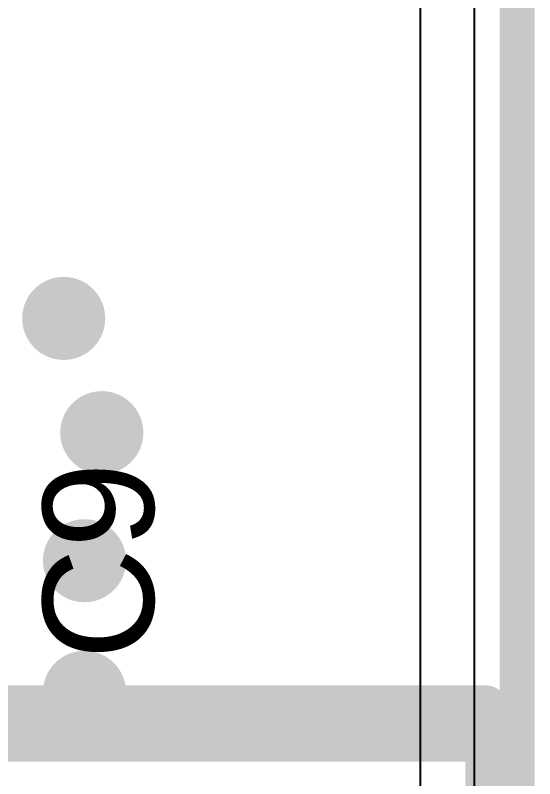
# Model space of a CAD drawing. Header units: millimetres. Extents: x -0.02 to 2.02, y -0.29 to 0.8.
# Drawn here: x 1.876 to 2.0237, y 0.3182 to 0.5353 of the extents above; entities that cross this region are included whole.
import ezdxf

# ---------------------------------------------------------------- set-up
doc = ezdxf.new("R2010")
doc.units = ezdxf.units.MM
doc.header["$MEASUREMENT"] = 0
for name, color, linetype in [('BottomLayer', 5, 'Continuous'), ('DrillGuide', 244, 'Continuous'), ('KeepOutLayer', 6, 'Continuous'), ('Mechanical3', 76, 'Continuous'), ('Mechanical5', 56, 'Continuous'), ('TopLayer', 1, 'Continuous'), ('TopOverlay', 2, 'Continuous'), ('ViaHoleLayer', 16, 'Continuous')]:
    doc.layers.add(name, color=color, linetype=linetype)
doc.styles.add('Arial', font='arial.ttf', dxfattribs={"height": 0.2})

# ---------------------------------------------------------------- blocks, each defined once
blk = doc.blocks.new('CONN_SMA_2')
at = {"layer": 'Mechanical3', "const_width": 0.01181}
for points in [[(-0.16437, 0.16535), (0.16437, 0.16535)], [(0.16437, -0.16437), (0.16437, 0.16535)]]:
    blk.add_lwpolyline(points, dxfattribs=at)
at = {"layer": 'Mechanical3', "const_width": 0.00591}
blk.add_lwpolyline([(0.16142, 0.16535, 1), (0.16732, 0.16535, 1)], format="xyb", close=True, dxfattribs=at)
blk.add_lwpolyline([(0.16142, 0.16535, 1), (0.16732, 0.16535, 1)], format="xyb", close=True, dxfattribs=at)
at = {"layer": 'Mechanical5', "const_width": 0.01181}
for points in [[(-0.16535, 0.1752), (0.16437, 0.1752)], [(0.16437, -0.44882), (0.16437, 0.1752)]]:
    blk.add_lwpolyline(points, dxfattribs=at)
at = {"layer": 'Mechanical5', "const_width": 0.00591}
blk.add_lwpolyline([(0.16142, 0.1752, 1), (0.16732, 0.1752, 1)], format="xyb", close=True, dxfattribs=at)
blk.add_lwpolyline([(0.16142, 0.1752, 1), (0.16732, 0.1752, 1)], format="xyb", close=True, dxfattribs=at)

msp = doc.modelspace()

# ---------------------------------------------------------------- hatches: boundary and pattern name
at = {"layer": 'BottomLayer'}
h = msp.add_hatch(color=5, dxfattribs=at)
edge = h.paths.add_edge_path()
edge.add_arc((1.88976, 0.4491), 0.01181, 0, 360)
h = msp.add_hatch(color=5, dxfattribs=at)
edge = h.paths.add_edge_path()
edge.add_arc((1.90059, 0.41662), 0.01181, 0, 360)
h = msp.add_hatch(color=5, dxfattribs=at)
edge = h.paths.add_edge_path()
edge.add_arc((1.89567, 0.38021), 0.01181, 0, 360)
h = msp.add_hatch(color=5, dxfattribs=at)
edge = h.paths.add_edge_path()
edge.add_arc((1.89567, 0.3428), 0.01181, 0, 360)
at = {"layer": 'TopLayer'}
h = msp.add_hatch(color=1, dxfattribs=at)
edge = h.paths.add_edge_path()
edge.add_arc((1.88976, 0.4491), 0.01181, 0, 360)
h = msp.add_hatch(color=1, dxfattribs=at)
edge = h.paths.add_edge_path()
edge.add_arc((1.90059, 0.41662), 0.01181, 0, 360)
h = msp.add_hatch(color=1, dxfattribs=at)
edge = h.paths.add_edge_path()
edge.add_arc((1.89567, 0.38021), 0.01181, 0, 360)
h = msp.add_hatch(color=1, dxfattribs=at)
edge = h.paths.add_edge_path()
edge.add_arc((1.89567, 0.3428), 0.01181, 0, 360)
at = {"layer": 'ViaHoleLayer'}
h = msp.add_hatch(color=16, dxfattribs=at)
edge = h.paths.add_edge_path()
edge.add_arc((1.88976, 0.4491), 0.00591, 0, 360)
h = msp.add_hatch(color=16, dxfattribs=at)
edge = h.paths.add_edge_path()
edge.add_arc((1.90059, 0.41662), 0.00591, 0, 360)
h = msp.add_hatch(color=16, dxfattribs=at)
edge = h.paths.add_edge_path()
edge.add_arc((1.89567, 0.38021), 0.00591, 0, 360)
h = msp.add_hatch(color=16, dxfattribs=at)
edge = h.paths.add_edge_path()
edge.add_arc((1.89567, 0.3428), 0.00591, 0, 360)

# ---------------------------------------------------------------- linework, layer by layer
at = {"layer": 'BottomLayer'}
msp.add_line((1.99114, 0.76659), (1.99114, 0.30313), dxfattribs=at)
at = {"layer": 'DrillGuide', "const_width": 0.00394}
msp.add_lwpolyline([(2.0187, -0.01054), (2.0187, 0.77883)], dxfattribs=at)
at = {"layer": 'KeepOutLayer', "const_width": 0.01}
msp.add_lwpolyline([(2.0187, -0.01054), (2.0187, 0.77883)], dxfattribs=at)
at = {"layer": 'TopLayer'}
msp.add_line((2.00647, 0.76659), (2.00647, 0.00169), dxfattribs=at)

# ---------------------------------------------------------------- block references
msp.add_blockref('CONN_SMA_2', (1.84547, 0.16367))

# ---------------------------------------------------------------- texts
at = {"layer": 'TopOverlay', "style": 'Arial'}
msp.add_text('C9', height=0.031496, rotation=90, dxfattribs=at).set_placement((1.91535, 0.352))

doc.saveas('drawing.dxf')
